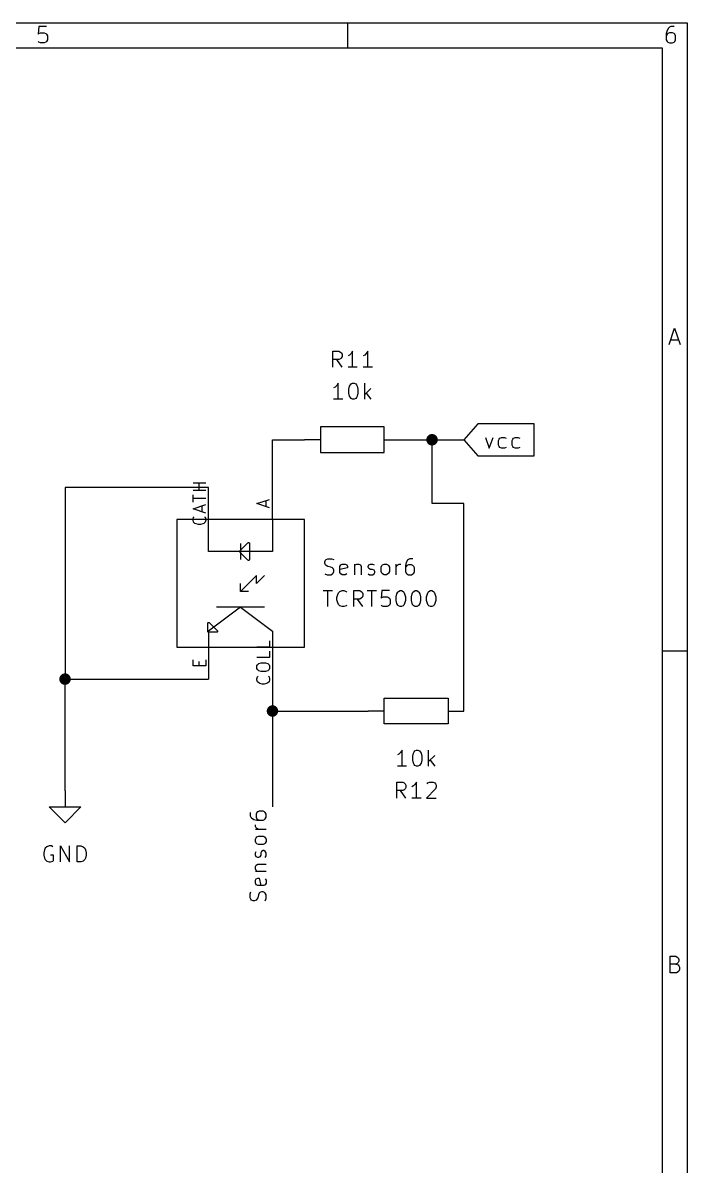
# Model space of a CAD drawing. Extents: x 0.4 to 11.3, y -7.9 to -0.4.
# Drawn here: x 9.218 to 11.299, y -3.976 to -0.394 of the extents above; entities that cross this region are included whole.
import ezdxf

# ---------------------------------------------------------------- set-up
doc = ezdxf.new("R2010")
doc.units = 0
doc.header["$MEASUREMENT"] = 0
for name, color, linetype in [('CYAN2', 4, 'CONTINUOUS'), ('GRAY1', 251, 'CONTINUOUS'), ('GREEN3', 91, 'CONTINUOUS'), ('LYELLOW', 51, 'CONTINUOUS'), ('RED2', 1, 'CONTINUOUS'), ('RED3', 11, 'CONTINUOUS')]:
    doc.layers.add(name, color=color, linetype=linetype)

msp = doc.modelspace()

# ---------------------------------------------------------------- linework, layer by layer
at = {"layer": 'CYAN2', "linetype": 'CONTINUOUS'}
for p, q in [((10.1893, -1.4728), (10.1893, -1.4228)), ((10.1893, -1.4228), (10.2083, -1.4228)), ((10.2083, -1.4228), (10.2131, -1.4252)), ((10.2131, -1.4252), (10.2155, -1.4276)), ((10.2155, -1.4276), (10.2179, -1.4323)), ((10.2179, -1.4323), (10.2179, -1.4395)), ((10.2464, -1.4299), (10.2417, -1.4347)), ((10.2512, -1.4228), (10.2464, -1.4299)), ((10.2512, -1.4728), (10.2512, -1.4228)), ((10.294, -1.4299), (10.2893, -1.4347)), ((10.2988, -1.4228), (10.294, -1.4299)), ((10.2988, -1.4728), (10.2988, -1.4228)), ((10.2083, -1.449), (10.1893, -1.449)), ((10.2179, -1.4728), (10.2012, -1.449)), ((10.2131, -1.4466), (10.2083, -1.449)), ((10.2155, -1.4442), (10.2131, -1.4466)), ((10.2179, -1.4395), (10.2155, -1.4442)), ((10.2417, -1.4347), (10.2369, -1.4371)), ((10.2893, -1.4347), (10.2845, -1.4371)), ((10.2655, -1.4728), (10.2369, -1.4728)), ((10.3131, -1.4728), (10.2845, -1.4728)), ((10.1964, -1.5347), (10.1917, -1.5371)), ((10.2012, -1.5299), (10.1964, -1.5347)), ((10.2059, -1.5228), (10.2012, -1.5299)), ((10.2059, -1.5728), (10.2059, -1.5228)), ((10.2393, -1.5418), (10.2417, -1.5323)), ((10.2417, -1.5323), (10.244, -1.5276)), ((10.244, -1.5276), (10.2464, -1.5252)), ((10.2464, -1.5252), (10.2512, -1.5228)), ((10.2512, -1.5228), (10.2559, -1.5228)), ((10.2559, -1.5228), (10.2607, -1.5252)), ((10.2607, -1.5252), (10.2631, -1.5276)), ((10.2631, -1.5276), (10.2655, -1.5323)), ((10.2655, -1.5323), (10.2679, -1.5418)), ((10.2893, -1.5728), (10.2893, -1.5228)), ((10.3083, -1.5395), (10.2893, -1.5585)), ((10.2202, -1.5728), (10.1917, -1.5728)), ((10.2393, -1.5538), (10.2393, -1.5418)), ((10.2417, -1.5633), (10.2393, -1.5538)), ((10.244, -1.568), (10.2417, -1.5633)), ((10.2464, -1.5704), (10.244, -1.568)), ((10.2512, -1.5728), (10.2464, -1.5704)), ((10.2559, -1.5728), (10.2512, -1.5728)), ((10.2607, -1.5704), (10.2559, -1.5728)), ((10.2631, -1.568), (10.2607, -1.5704)), ((10.2655, -1.5633), (10.2631, -1.568)), ((10.2679, -1.5538), (10.2655, -1.5633)), ((10.2679, -1.5418), (10.2679, -1.5538)), ((10.294, -1.5538), (10.3083, -1.5728)), ((10.1639, -2.0823), (10.1663, -2.0776)), ((10.1663, -2.0776), (10.1687, -2.0752)), ((10.1687, -2.0752), (10.1734, -2.0728)), ((10.1734, -2.0728), (10.1853, -2.0728)), ((10.1853, -2.0728), (10.1925, -2.0752)), ((10.4234, -2.0776), (10.4187, -2.0847)), ((10.4258, -2.0752), (10.4234, -2.0776)), ((10.4306, -2.0728), (10.4258, -2.0752)), ((10.4401, -2.0728), (10.4306, -2.0728)), ((10.1639, -2.0871), (10.1639, -2.0823)), ((10.1663, -2.0918), (10.1639, -2.0871)), ((10.1687, -2.0942), (10.1663, -2.0918)), ((10.1734, -2.0966), (10.1687, -2.0942)), ((10.1829, -2.099), (10.1734, -2.0966)), ((10.1877, -2.1014), (10.1829, -2.099)), ((10.1901, -2.1038), (10.1877, -2.1014)), ((10.1925, -2.1085), (10.1901, -2.1038)), ((10.1901, -2.118), (10.1925, -2.1133)), ((10.1925, -2.1133), (10.1925, -2.1085)), ((10.2115, -2.0966), (10.2139, -2.0918)), ((10.2115, -2.1157), (10.2115, -2.0966)), ((10.2353, -2.1014), (10.2115, -2.1061)), ((10.2139, -2.0918), (10.2187, -2.0895)), ((10.2187, -2.0895), (10.2282, -2.0895)), ((10.2282, -2.0895), (10.2329, -2.0918)), ((10.2329, -2.0918), (10.2353, -2.0966)), ((10.2353, -2.0966), (10.2353, -2.1014)), ((10.2568, -2.0895), (10.2568, -2.1228)), ((10.2568, -2.0942), (10.2591, -2.0918)), ((10.2591, -2.0918), (10.2639, -2.0895)), ((10.2639, -2.0895), (10.271, -2.0895)), ((10.271, -2.0895), (10.2758, -2.0918)), ((10.2758, -2.0918), (10.2782, -2.0966)), ((10.2782, -2.0966), (10.2782, -2.1228)), ((10.2996, -2.0966), (10.302, -2.0918)), ((10.2996, -2.099), (10.2996, -2.0966)), ((10.302, -2.1038), (10.2996, -2.099)), ((10.302, -2.0918), (10.3068, -2.0895)), ((10.3068, -2.1061), (10.302, -2.1038)), ((10.3068, -2.0895), (10.3139, -2.0895)), ((10.3139, -2.1061), (10.3068, -2.1061)), ((10.3139, -2.0895), (10.3187, -2.0918)), ((10.3187, -2.1085), (10.3139, -2.1061)), ((10.321, -2.1133), (10.3187, -2.1085)), ((10.321, -2.1157), (10.321, -2.1133)), ((10.3401, -2.099), (10.3425, -2.0942)), ((10.3401, -2.1133), (10.3401, -2.099)), ((10.3425, -2.118), (10.3401, -2.1133)), ((10.3425, -2.0942), (10.3449, -2.0918)), ((10.3449, -2.0918), (10.3496, -2.0895)), ((10.3496, -2.0895), (10.3568, -2.0895)), ((10.3568, -2.0895), (10.3615, -2.0918)), ((10.3615, -2.0918), (10.3639, -2.0942)), ((10.3639, -2.0942), (10.3663, -2.099)), ((10.3663, -2.1133), (10.3639, -2.118)), ((10.3663, -2.099), (10.3663, -2.1133)), ((10.3877, -2.1228), (10.3877, -2.0895)), ((10.3877, -2.099), (10.3901, -2.0942)), ((10.3901, -2.0942), (10.3925, -2.0918)), ((10.3925, -2.0918), (10.3972, -2.0895)), ((10.3972, -2.0895), (10.402, -2.0895)), ((10.4187, -2.0847), (10.4163, -2.0942)), ((10.4163, -2.0942), (10.4163, -2.1133)), ((10.4187, -2.0966), (10.4163, -2.1014)), ((10.4163, -2.1133), (10.4187, -2.118)), ((10.421, -2.0942), (10.4187, -2.0966)), ((10.4258, -2.0918), (10.421, -2.0942)), ((10.4353, -2.0918), (10.4258, -2.0918)), ((10.4401, -2.0942), (10.4353, -2.0918)), ((10.4425, -2.0966), (10.4401, -2.0942)), ((10.4449, -2.1014), (10.4425, -2.0966)), ((10.4425, -2.118), (10.4449, -2.1133)), ((10.4449, -2.1133), (10.4449, -2.1014)), ((10.1639, -2.1204), (10.171, -2.1228)), ((10.171, -2.1228), (10.1829, -2.1228)), ((10.1829, -2.1228), (10.1877, -2.1204)), ((10.1877, -2.1204), (10.1901, -2.118)), ((10.2139, -2.1204), (10.2115, -2.1157)), ((10.2187, -2.1228), (10.2139, -2.1204)), ((10.2282, -2.1228), (10.2187, -2.1228)), ((10.2329, -2.1204), (10.2282, -2.1228)), ((10.2996, -2.1204), (10.3044, -2.1228)), ((10.3044, -2.1228), (10.3139, -2.1228)), ((10.3139, -2.1228), (10.3187, -2.1204)), ((10.3187, -2.1204), (10.321, -2.1157)), ((10.3449, -2.1204), (10.3425, -2.118)), ((10.3496, -2.1228), (10.3449, -2.1204)), ((10.3568, -2.1228), (10.3496, -2.1228)), ((10.3615, -2.1204), (10.3568, -2.1228)), ((10.3639, -2.118), (10.3615, -2.1204)), ((10.4187, -2.118), (10.421, -2.1204)), ((10.421, -2.1204), (10.4258, -2.1228)), ((10.4258, -2.1228), (10.4353, -2.1228)), ((10.4353, -2.1228), (10.4401, -2.1204)), ((10.4401, -2.1204), (10.4425, -2.118)), ((10.1591, -2.1728), (10.1877, -2.1728)), ((10.1734, -2.2228), (10.1734, -2.1728)), ((10.202, -2.1942), (10.2044, -2.1847)), ((10.2044, -2.1847), (10.2068, -2.1799)), ((10.2068, -2.1799), (10.2115, -2.1752)), ((10.2115, -2.1752), (10.2187, -2.1728)), ((10.2187, -2.1728), (10.2234, -2.1728)), ((10.2234, -2.1728), (10.2306, -2.1752)), ((10.2306, -2.1752), (10.2329, -2.1776)), ((10.2544, -2.2228), (10.2544, -2.1728)), ((10.2544, -2.1728), (10.2734, -2.1728)), ((10.2734, -2.1728), (10.2782, -2.1752)), ((10.2782, -2.1752), (10.2806, -2.1776)), ((10.2806, -2.1776), (10.2829, -2.1823)), ((10.2829, -2.1823), (10.2829, -2.1895)), ((10.2972, -2.1728), (10.3258, -2.1728)), ((10.3115, -2.2228), (10.3115, -2.1728)), ((10.3425, -2.1728), (10.3401, -2.1966)), ((10.3663, -2.1728), (10.3425, -2.1728)), ((10.3877, -2.1918), (10.3901, -2.1823)), ((10.3901, -2.1823), (10.3925, -2.1776)), ((10.3925, -2.1776), (10.3949, -2.1752)), ((10.3949, -2.1752), (10.3996, -2.1728)), ((10.3996, -2.1728), (10.4044, -2.1728)), ((10.4044, -2.1728), (10.4091, -2.1752)), ((10.4091, -2.1752), (10.4115, -2.1776)), ((10.4115, -2.1776), (10.4139, -2.1823)), ((10.4139, -2.1823), (10.4163, -2.1918)), ((10.4353, -2.1918), (10.4377, -2.1823)), ((10.4377, -2.1823), (10.4401, -2.1776)), ((10.4401, -2.1776), (10.4425, -2.1752)), ((10.4425, -2.1752), (10.4472, -2.1728)), ((10.4472, -2.1728), (10.452, -2.1728)), ((10.452, -2.1728), (10.4568, -2.1752)), ((10.4568, -2.1752), (10.4591, -2.1776)), ((10.4591, -2.1776), (10.4615, -2.1823)), ((10.4615, -2.1823), (10.4639, -2.1918)), ((10.4829, -2.1918), (10.4853, -2.1823)), ((10.4853, -2.1823), (10.4877, -2.1776)), ((10.4877, -2.1776), (10.4901, -2.1752)), ((10.4901, -2.1752), (10.4948, -2.1728)), ((10.4948, -2.1728), (10.4996, -2.1728)), ((10.4996, -2.1728), (10.5044, -2.1752)), ((10.5044, -2.1752), (10.5068, -2.1776)), ((10.5068, -2.1776), (10.5091, -2.1823)), ((10.5091, -2.1823), (10.5115, -2.1918)), ((10.202, -2.2014), (10.202, -2.1942)), ((10.2044, -2.2109), (10.202, -2.2014)), ((10.2068, -2.2157), (10.2044, -2.2109)), ((10.2115, -2.2204), (10.2068, -2.2157)), ((10.2187, -2.2228), (10.2115, -2.2204)), ((10.2306, -2.2204), (10.2234, -2.2228)), ((10.2329, -2.218), (10.2306, -2.2204)), ((10.2734, -2.199), (10.2544, -2.199)), ((10.2829, -2.2228), (10.2663, -2.199)), ((10.2782, -2.1966), (10.2734, -2.199)), ((10.2806, -2.1942), (10.2782, -2.1966)), ((10.2829, -2.1895), (10.2806, -2.1942)), ((10.3401, -2.1966), (10.3425, -2.1942)), ((10.3425, -2.2204), (10.3401, -2.218)), ((10.3425, -2.1942), (10.3472, -2.1918)), ((10.3472, -2.2228), (10.3425, -2.2204)), ((10.3472, -2.1918), (10.3591, -2.1918)), ((10.3591, -2.1918), (10.3639, -2.1942)), ((10.3639, -2.2204), (10.3591, -2.2228)), ((10.3639, -2.1942), (10.3663, -2.1966)), ((10.3663, -2.218), (10.3639, -2.2204)), ((10.3663, -2.1966), (10.3687, -2.2014)), ((10.3687, -2.2133), (10.3663, -2.218)), ((10.3687, -2.2014), (10.3687, -2.2133)), ((10.3877, -2.2038), (10.3877, -2.1918)), ((10.3901, -2.2133), (10.3877, -2.2038)), ((10.3925, -2.218), (10.3901, -2.2133)), ((10.3949, -2.2204), (10.3925, -2.218)), ((10.3996, -2.2228), (10.3949, -2.2204)), ((10.4091, -2.2204), (10.4044, -2.2228)), ((10.4115, -2.218), (10.4091, -2.2204)), ((10.4139, -2.2133), (10.4115, -2.218)), ((10.4163, -2.2038), (10.4139, -2.2133)), ((10.4163, -2.1918), (10.4163, -2.2038)), ((10.4353, -2.2038), (10.4353, -2.1918)), ((10.4377, -2.2133), (10.4353, -2.2038)), ((10.4401, -2.218), (10.4377, -2.2133)), ((10.4425, -2.2204), (10.4401, -2.218)), ((10.4472, -2.2228), (10.4425, -2.2204)), ((10.4568, -2.2204), (10.452, -2.2228)), ((10.4591, -2.218), (10.4568, -2.2204)), ((10.4615, -2.2133), (10.4591, -2.218)), ((10.4639, -2.2038), (10.4615, -2.2133)), ((10.4639, -2.1918), (10.4639, -2.2038)), ((10.4829, -2.2038), (10.4829, -2.1918)), ((10.4853, -2.2133), (10.4829, -2.2038)), ((10.4877, -2.218), (10.4853, -2.2133)), ((10.4901, -2.2204), (10.4877, -2.218)), ((10.4948, -2.2228), (10.4901, -2.2204)), ((10.5044, -2.2204), (10.4996, -2.2228)), ((10.5068, -2.218), (10.5044, -2.2204)), ((10.5091, -2.2133), (10.5068, -2.218)), ((10.5115, -2.2038), (10.5091, -2.2133)), ((10.5115, -2.1918), (10.5115, -2.2038)), ((10.2234, -2.2228), (10.2187, -2.2228)), ((10.3591, -2.2228), (10.3472, -2.2228)), ((10.4044, -2.2228), (10.3996, -2.2228)), ((10.452, -2.2228), (10.4472, -2.2228)), ((10.4996, -2.2228), (10.4948, -2.2228)), ((10.3964, -2.6847), (10.3917, -2.6871)), ((10.4012, -2.6799), (10.3964, -2.6847)), ((10.4059, -2.6728), (10.4012, -2.6799)), ((10.4059, -2.7228), (10.4059, -2.6728)), ((10.4393, -2.6919), (10.4417, -2.6823)), ((10.4417, -2.6823), (10.444, -2.6776)), ((10.444, -2.6776), (10.4464, -2.6752)), ((10.4464, -2.6752), (10.4512, -2.6728)), ((10.4512, -2.6728), (10.4559, -2.6728)), ((10.4559, -2.6728), (10.4607, -2.6752)), ((10.4607, -2.6752), (10.4631, -2.6776)), ((10.4631, -2.6776), (10.4655, -2.6823)), ((10.4655, -2.6823), (10.4679, -2.6919)), ((10.4893, -2.7228), (10.4893, -2.6728)), ((10.4393, -2.7038), (10.4393, -2.6919)), ((10.4417, -2.7133), (10.4393, -2.7038)), ((10.444, -2.718), (10.4417, -2.7133)), ((10.4464, -2.7204), (10.444, -2.718)), ((10.4512, -2.7228), (10.4464, -2.7204)), ((10.4607, -2.7204), (10.4559, -2.7228)), ((10.4631, -2.718), (10.4607, -2.7204)), ((10.4655, -2.7133), (10.4631, -2.718)), ((10.4679, -2.7038), (10.4655, -2.7133)), ((10.4679, -2.6919), (10.4679, -2.7038)), ((10.5083, -2.6895), (10.4893, -2.7085)), ((10.494, -2.7038), (10.5083, -2.7228)), ((10.4202, -2.7228), (10.3917, -2.7228)), ((10.4559, -2.7228), (10.4512, -2.7228)), ((10.3893, -2.8228), (10.3893, -2.7728)), ((10.3893, -2.7728), (10.4083, -2.7728)), ((10.4083, -2.7728), (10.4131, -2.7752)), ((10.4131, -2.7752), (10.4155, -2.7776)), ((10.4155, -2.7776), (10.4179, -2.7823)), ((10.4179, -2.7895), (10.4155, -2.7942)), ((10.4179, -2.7823), (10.4179, -2.7895)), ((10.4417, -2.7847), (10.4369, -2.7871)), ((10.4464, -2.7799), (10.4417, -2.7847)), ((10.4512, -2.7728), (10.4464, -2.7799)), ((10.4512, -2.8228), (10.4512, -2.7728)), ((10.4845, -2.7776), (10.4869, -2.7752)), ((10.4869, -2.7752), (10.4917, -2.7728)), ((10.4917, -2.7728), (10.5036, -2.7728)), ((10.5036, -2.7728), (10.5083, -2.7752)), ((10.5083, -2.7752), (10.5107, -2.7776)), ((10.5107, -2.7776), (10.5131, -2.7823)), ((10.5131, -2.7871), (10.5107, -2.7942)), ((10.5131, -2.7823), (10.5131, -2.7871)), ((10.4083, -2.799), (10.3893, -2.799)), ((10.4179, -2.8228), (10.4012, -2.799)), ((10.4131, -2.7966), (10.4083, -2.799)), ((10.4155, -2.7942), (10.4131, -2.7966)), ((10.4655, -2.8228), (10.4369, -2.8228)), ((10.5107, -2.7942), (10.4821, -2.8228)), ((10.4821, -2.8228), (10.5131, -2.8228)), ((9.3, -2.9728), (9.2929, -2.9752)), ((9.3071, -2.9728), (9.3, -2.9728)), ((9.3119, -2.9752), (9.3071, -2.9728)), ((9.3357, -3.0228), (9.3357, -2.9728)), ((9.3357, -2.9728), (9.3643, -3.0228)), ((9.3643, -3.0228), (9.3643, -2.9728)), ((9.3881, -3.0228), (9.3881, -2.9728)), ((9.3881, -2.9728), (9.4, -2.9728)), ((9.4, -2.9728), (9.4071, -2.9752)), ((9.2857, -2.9847), (9.2833, -2.9942)), ((9.2833, -2.9942), (9.2833, -3.0014)), ((9.2833, -3.0014), (9.2857, -3.0109)), ((9.2881, -2.9799), (9.2857, -2.9847)), ((9.2929, -2.9752), (9.2881, -2.9799)), ((9.3143, -3.0014), (9.3048, -3.0014)), ((9.3143, -3.018), (9.3143, -3.0014)), ((9.4071, -2.9752), (9.4119, -2.9799)), ((9.4119, -2.9799), (9.4143, -2.9847)), ((9.4143, -2.9847), (9.4167, -2.9942)), ((9.4167, -3.0014), (9.4143, -3.0109)), ((9.4167, -2.9942), (9.4167, -3.0014)), ((9.2857, -3.0109), (9.2881, -3.0157)), ((9.2881, -3.0157), (9.2929, -3.0204)), ((9.2929, -3.0204), (9.3, -3.0228)), ((9.3, -3.0228), (9.3048, -3.0228)), ((9.3048, -3.0228), (9.3119, -3.0204)), ((9.3119, -3.0204), (9.3143, -3.018)), ((9.4, -3.0228), (9.3881, -3.0228)), ((9.4071, -3.0204), (9.4, -3.0228)), ((9.4119, -3.0157), (9.4071, -3.0204)), ((9.4143, -3.0109), (9.4119, -3.0157))]:
    msp.add_line(p, q, dxfattribs=at)
at = {"layer": 'GRAY1', "linetype": 'CONTINUOUS'}
for p, q in [((9.9584, -2.8636), (9.9536, -2.866)), ((9.9703, -2.8636), (9.9584, -2.8636)), ((9.975, -2.866), (9.9703, -2.8636)), ((9.9298, -2.8684), (9.9298, -2.8779)), ((9.9298, -2.8779), (9.9322, -2.8827)), ((9.9322, -2.8827), (9.9346, -2.8851)), ((9.9346, -2.8851), (9.9417, -2.8898)), ((9.9417, -2.8898), (9.9512, -2.8922)), ((9.9512, -2.8684), (9.9488, -2.8732)), ((9.9488, -2.8732), (9.9488, -2.8827)), ((9.9488, -2.8827), (9.9512, -2.8874)), ((9.9536, -2.866), (9.9512, -2.8684)), ((9.9512, -2.8874), (9.9536, -2.8898)), ((9.9512, -2.8922), (9.9703, -2.8922)), ((9.9536, -2.8898), (9.9584, -2.8922)), ((9.9703, -2.8922), (9.975, -2.8898)), ((9.9774, -2.8684), (9.975, -2.866)), ((9.975, -2.8898), (9.9774, -2.8874)), ((9.9798, -2.8732), (9.9774, -2.8684)), ((9.9774, -2.8874), (9.9798, -2.8827)), ((9.9798, -2.8827), (9.9798, -2.8732)), ((9.9465, -2.9113), (9.9465, -2.9065)), ((9.9488, -2.916), (9.9465, -2.9113)), ((9.9798, -2.9208), (9.9465, -2.9208)), ((9.9512, -2.9184), (9.9488, -2.916)), ((9.956, -2.9208), (9.9512, -2.9184)), ((9.9465, -2.9517), (9.9488, -2.947)), ((9.9465, -2.9589), (9.9465, -2.9517)), ((9.9488, -2.9636), (9.9465, -2.9589)), ((9.9488, -2.947), (9.9512, -2.9446)), ((9.9512, -2.966), (9.9488, -2.9636)), ((9.9512, -2.9446), (9.956, -2.9422)), ((9.956, -2.9684), (9.9512, -2.966)), ((9.956, -2.9422), (9.9703, -2.9422)), ((9.9703, -2.9684), (9.956, -2.9684)), ((9.9703, -2.9422), (9.975, -2.9446)), ((9.975, -2.966), (9.9703, -2.9684)), ((9.975, -2.9446), (9.9774, -2.947)), ((9.9774, -2.9636), (9.975, -2.966)), ((9.9774, -2.947), (9.9798, -2.9517)), ((9.9798, -2.9589), (9.9774, -2.9636)), ((9.9798, -2.9517), (9.9798, -2.9589)), ((9.9465, -2.9946), (9.9488, -2.9898)), ((9.9465, -3.0017), (9.9465, -2.9946)), ((9.9488, -3.0065), (9.9465, -3.0017)), ((9.9536, -3.0089), (9.9488, -3.0065)), ((9.956, -3.0089), (9.9536, -3.0089)), ((9.9608, -3.0065), (9.956, -3.0089)), ((9.9631, -3.0017), (9.9608, -3.0065)), ((9.9655, -2.9898), (9.9631, -2.9946)), ((9.9631, -2.9946), (9.9631, -3.0017)), ((9.9703, -2.9874), (9.9655, -2.9898)), ((9.9727, -2.9874), (9.9703, -2.9874)), ((9.9774, -2.9898), (9.9727, -2.9874)), ((9.9798, -2.9946), (9.9774, -2.9898)), ((9.9774, -3.0089), (9.9798, -3.0041)), ((9.9798, -3.0041), (9.9798, -2.9946)), ((9.9465, -3.0374), (9.9488, -3.0327)), ((9.9465, -3.0446), (9.9465, -3.0374)), ((9.9488, -3.0493), (9.9465, -3.0446)), ((9.9488, -3.0327), (9.9536, -3.0303)), ((9.9536, -3.0303), (9.9798, -3.0303)), ((9.9465, -3.0517), (9.9798, -3.0517)), ((9.9465, -3.0803), (9.9488, -3.0755)), ((9.9465, -3.0898), (9.9465, -3.0803)), ((9.9512, -3.0517), (9.9488, -3.0493)), ((9.9488, -3.0755), (9.9536, -3.0732)), ((9.9536, -3.0732), (9.9584, -3.0732)), ((9.9584, -3.0732), (9.9631, -3.097)), ((9.9774, -3.0755), (9.9798, -3.0803)), ((9.9798, -3.0803), (9.9798, -3.0898)), ((9.9298, -3.1232), (9.9322, -3.116)), ((9.9488, -3.0946), (9.9465, -3.0898)), ((9.9536, -3.097), (9.9488, -3.0946)), ((9.9727, -3.097), (9.9536, -3.097)), ((9.9655, -3.116), (9.9608, -3.1184)), ((9.9703, -3.116), (9.9655, -3.116)), ((9.975, -3.1184), (9.9703, -3.116)), ((9.9774, -3.0946), (9.9727, -3.097)), ((9.9798, -3.0898), (9.9774, -3.0946)), ((9.9298, -3.1351), (9.9298, -3.1232)), ((9.9322, -3.1398), (9.9298, -3.1351)), ((9.9346, -3.1422), (9.9322, -3.1398)), ((9.9393, -3.1446), (9.9346, -3.1422)), ((9.9441, -3.1446), (9.9393, -3.1446)), ((9.9488, -3.1422), (9.9441, -3.1446)), ((9.9512, -3.1398), (9.9488, -3.1422)), ((9.9536, -3.1351), (9.9512, -3.1398)), ((9.956, -3.1255), (9.9536, -3.1351)), ((9.9584, -3.1208), (9.956, -3.1255)), ((9.9608, -3.1184), (9.9584, -3.1208)), ((9.9774, -3.1208), (9.975, -3.1184)), ((9.9798, -3.1255), (9.9774, -3.1208)), ((9.9774, -3.1446), (9.9798, -3.1374)), ((9.9798, -3.1374), (9.9798, -3.1255))]:
    msp.add_line(p, q, dxfattribs=at)
at = {"layer": 'GREEN3', "linetype": 'CONTINUOUS'}
for p, q in [((10, -1.7), (10.1, -1.7)), ((10, -1.85), (10, -1.7)), ((10.4, -1.7), (10.5, -1.7)), ((10.5, -1.7), (10.6, -1.7)), ((10.5, -1.9), (10.5, -1.7)), ((9.8, -1.85), (9.35, -1.85)), ((9.35, -1.85), (9.35, -2.45)), ((10.6, -1.9), (10.5, -1.9)), ((10.6, -2.55), (10.6, -1.9)), ((9.35, -2.8), (9.35, -2.45)), ((9.35, -2.45), (9.8, -2.45)), ((10, -2.45), (10, -2.55)), ((10, -2.55), (10, -2.85)), ((10, -2.55), (10.3, -2.55))]:
    msp.add_line(p, q, dxfattribs=at)
at = {"layer": 'GREEN3', "const_width": 0.018}
for points in [[(10.491, -1.7, 1), (10.509, -1.7, 1)], [(9.341, -2.45, 1), (9.359, -2.45, 1)], [(9.991, -2.55, 1), (10.009, -2.55, 1)]]:
    msp.add_lwpolyline(points, format="xyb", close=True, dxfattribs=at)
at = {"layer": 'LYELLOW', "linetype": 'CONTINUOUS'}
for p, q in [((9.7, -1.95), (9.7, -2.35)), ((10.1, -1.95), (9.7, -1.95)), ((10.1, -2.35), (10.1, -1.95)), ((9.7, -2.35), (10.1, -2.35))]:
    msp.add_line(p, q, dxfattribs=at)
at = {"layer": 'RED2', "linetype": 'CONTINUOUS'}
for p, q in [((0.3937, -0.3937), (11.2993, -0.3937)), ((10.2362, -0.4724), (10.2362, -0.3937)), ((11.2993, -0.3937), (11.2993, -7.8743)), ((9.268, -0.4053), (9.2656, -0.4296)), ((9.2656, -0.4296), (9.268, -0.4272)), ((9.2924, -0.4053), (9.268, -0.4053)), ((9.268, -0.4272), (9.2729, -0.4248)), ((9.2729, -0.4248), (9.2851, -0.4248)), ((9.2851, -0.4248), (9.29, -0.4272)), ((9.29, -0.4272), (9.2924, -0.4296)), ((9.2924, -0.4296), (9.2948, -0.4345)), ((11.2365, -0.4174), (11.2341, -0.4272)), ((11.2341, -0.4272), (11.2341, -0.4467)), ((11.2365, -0.4296), (11.2341, -0.4345)), ((11.2414, -0.4101), (11.2365, -0.4174)), ((11.239, -0.4272), (11.2365, -0.4296)), ((11.2439, -0.4248), (11.239, -0.4272)), ((11.2439, -0.4077), (11.2414, -0.4101)), ((11.2487, -0.4053), (11.2439, -0.4077)), ((11.2536, -0.4248), (11.2439, -0.4248)), ((11.2585, -0.4053), (11.2487, -0.4053)), ((11.2585, -0.4272), (11.2536, -0.4248)), ((11.2609, -0.4296), (11.2585, -0.4272)), ((11.2633, -0.4345), (11.2609, -0.4296)), ((9.268, -0.454), (9.2656, -0.4516)), ((9.2729, -0.4564), (9.268, -0.454)), ((9.2851, -0.4564), (9.2729, -0.4564)), ((9.29, -0.454), (9.2851, -0.4564)), ((9.2924, -0.4516), (9.29, -0.454)), ((9.2948, -0.4467), (9.2924, -0.4516)), ((9.2948, -0.4345), (9.2948, -0.4467)), ((11.2341, -0.4467), (11.2365, -0.4516)), ((11.2365, -0.4516), (11.239, -0.454)), ((11.239, -0.454), (11.2439, -0.4564)), ((11.2439, -0.4564), (11.2536, -0.4564)), ((11.2536, -0.4564), (11.2585, -0.454)), ((11.2585, -0.454), (11.2609, -0.4516)), ((11.2609, -0.4516), (11.2633, -0.4467)), ((11.2633, -0.4467), (11.2633, -0.4345)), ((0.4724, -0.4724), (11.2206, -0.4724)), ((11.2206, -0.4724), (11.2206, -7.7956)), ((11.2429, -1.4013), (11.2599, -1.3501)), ((11.2599, -1.3501), (11.277, -1.4013)), ((11.2477, -1.3867), (11.2721, -1.3867)), ((10.35, -1.66), (10.15, -1.66)), ((10.15, -1.66), (10.15, -1.74)), ((10.35, -1.74), (10.35, -1.66)), ((10.6438, -1.65), (10.6, -1.7)), ((10.8201, -1.65), (10.6438, -1.65)), ((10.8201, -1.7), (10.8201, -1.65)), ((10.15, -1.7), (10.1, -1.7)), ((10.35, -1.7), (10.4, -1.7)), ((10.6, -1.7), (10.6438, -1.75)), ((10.6675, -1.693), (10.6794, -1.7264)), ((10.6794, -1.7264), (10.6913, -1.693)), ((10.708, -1.7026), (10.7104, -1.6978)), ((10.708, -1.7169), (10.708, -1.7026)), ((10.7104, -1.7216), (10.708, -1.7169)), ((10.7104, -1.6978), (10.7127, -1.6954)), ((10.7127, -1.6954), (10.7175, -1.693)), ((10.7175, -1.693), (10.727, -1.693)), ((10.727, -1.693), (10.7318, -1.6954)), ((10.7508, -1.7026), (10.7532, -1.6978)), ((10.7508, -1.7169), (10.7508, -1.7026)), ((10.7532, -1.7216), (10.7508, -1.7169)), ((10.7532, -1.6978), (10.7556, -1.6954)), ((10.7556, -1.6954), (10.7604, -1.693)), ((10.7604, -1.693), (10.7699, -1.693)), ((10.7699, -1.693), (10.7746, -1.6954)), ((10.8201, -1.75), (10.8201, -1.7)), ((10.15, -1.74), (10.35, -1.74)), ((10.6438, -1.75), (10.8201, -1.75)), ((10.7127, -1.724), (10.7104, -1.7216)), ((10.7175, -1.7264), (10.7127, -1.724)), ((10.727, -1.7264), (10.7175, -1.7264)), ((10.7318, -1.724), (10.727, -1.7264)), ((10.7556, -1.724), (10.7532, -1.7216)), ((10.7604, -1.7264), (10.7556, -1.724)), ((10.7699, -1.7264), (10.7604, -1.7264)), ((10.7746, -1.724), (10.7699, -1.7264)), ((9.8, -1.95), (9.8, -1.85)), ((10, -1.95), (10, -1.85)), ((9.7, -1.95), (9.7, -2.35)), ((10.1, -1.95), (9.7, -1.95)), ((9.8, -2.05), (9.8, -1.95)), ((10, -1.95), (10, -2.05)), ((10.1, -2.35), (10.1, -1.95)), ((9.8979, -2.0479), (9.9229, -2.0229)), ((9.9, -2.025), (9.9, -2.075)), ((9.9229, -2.0229), (9.9233, -2.0225)), ((9.9233, -2.0225), (9.9244, -2.0221)), ((9.9233, -2.0225), (9.9233, -2.0225)), ((9.9244, -2.0221), (9.9256, -2.0221)), ((9.9256, -2.0221), (9.9267, -2.0225)), ((9.9267, -2.0225), (9.9275, -2.0233)), ((9.9275, -2.0233), (9.9279, -2.0244)), ((9.9279, -2.0244), (9.928, -2.025)), ((9.928, -2.025), (9.928, -2.075)), ((10, -2.05), (9.8, -2.05)), ((9.8971, -2.0494), (9.8975, -2.0483)), ((9.8971, -2.0506), (9.8971, -2.0494)), ((9.8975, -2.0517), (9.8971, -2.0506)), ((9.8975, -2.0483), (9.8979, -2.0479)), ((9.8979, -2.0521), (9.8975, -2.0517)), ((9.9229, -2.0771), (9.8979, -2.0521)), ((9.9233, -2.0775), (9.9229, -2.0771)), ((9.9244, -2.0779), (9.9233, -2.0775)), ((9.9233, -2.0775), (9.9233, -2.0775)), ((9.9267, -2.0775), (9.9256, -2.0779)), ((9.9275, -2.0767), (9.9267, -2.0775)), ((9.9279, -2.0756), (9.9275, -2.0767)), ((9.928, -2.075), (9.9279, -2.0756)), ((9.9256, -2.0779), (9.9244, -2.0779)), ((9.95, -2.125), (9.9, -2.175)), ((9.975, -2.125), (9.95, -2.15)), ((9.95, -2.15), (9.95, -2.125)), ((9.9, -2.175), (9.9, -2.15)), ((9.925, -2.175), (9.9, -2.175)), ((9.9, -2.225), (9.8, -2.3)), ((9.9, -2.225), (9.825, -2.225)), ((9.975, -2.225), (9.9, -2.225)), ((9.9, -2.225), (10, -2.3)), ((9.797, -2.275), (9.7971, -2.2744)), ((9.797, -2.3), (9.797, -2.275)), ((9.7971, -2.2744), (9.7975, -2.2733)), ((9.7975, -2.2733), (9.7983, -2.2725)), ((9.7983, -2.2725), (9.7994, -2.2721)), ((9.7994, -2.2721), (9.8006, -2.2721)), ((9.8006, -2.2721), (9.8017, -2.2725)), ((9.8017, -2.2725), (9.8021, -2.2729)), ((9.8021, -2.2729), (9.8271, -2.2979)), ((9.7971, -2.3006), (9.797, -2.3)), ((9.7975, -2.3017), (9.7971, -2.3006)), ((9.7983, -2.3025), (9.7975, -2.3017)), ((9.7994, -2.3029), (9.7983, -2.3025)), ((9.8, -2.303), (9.7994, -2.3029)), ((9.8, -2.3), (9.8, -2.35)), ((9.825, -2.303), (9.8, -2.303)), ((9.8256, -2.3029), (9.825, -2.303)), ((9.8267, -2.3025), (9.8256, -2.3029)), ((9.8275, -2.3017), (9.8267, -2.3025)), ((9.8271, -2.2979), (9.8275, -2.2983)), ((9.8275, -2.2983), (9.8275, -2.2983)), ((9.8275, -2.2983), (9.8279, -2.2994)), ((9.8279, -2.3006), (9.8275, -2.3017)), ((9.8279, -2.2994), (9.8279, -2.3006)), ((10, -2.3), (10, -2.35)), ((9.7, -2.35), (10.1, -2.35)), ((9.8, -2.35), (9.8, -2.45)), ((10, -2.35), (10, -2.45)), ((11.2993, -2.3622), (11.2206, -2.3622)), ((10.35, -2.59), (10.35, -2.51)), ((10.35, -2.51), (10.55, -2.51)), ((10.55, -2.51), (10.55, -2.59)), ((10.35, -2.55), (10.3, -2.55)), ((10.55, -2.55), (10.6, -2.55)), ((10.55, -2.59), (10.35, -2.59)), ((9.35, -2.8), (9.35, -2.85)), ((9.35, -2.9), (9.3, -2.85)), ((9.3, -2.85), (9.35, -2.85)), ((9.35, -2.85), (9.4, -2.85)), ((9.4, -2.85), (9.35, -2.9)), ((11.2465, -3.3698), (11.2465, -3.3186)), ((11.2465, -3.3186), (11.2636, -3.3186)), ((11.2636, -3.3186), (11.2685, -3.3211)), ((11.2685, -3.3211), (11.2709, -3.3235)), ((11.2709, -3.3235), (11.2733, -3.3284)), ((11.2733, -3.3284), (11.2733, -3.3333)), ((11.2636, -3.343), (11.2465, -3.343)), ((11.2685, -3.3406), (11.2636, -3.343)), ((11.2636, -3.343), (11.2709, -3.3455)), ((11.2709, -3.3381), (11.2685, -3.3406)), ((11.2733, -3.3333), (11.2709, -3.3381)), ((11.2709, -3.3455), (11.2733, -3.3479)), ((11.2733, -3.365), (11.2709, -3.3674)), ((11.2733, -3.3479), (11.2758, -3.3528)), ((11.2758, -3.3601), (11.2733, -3.365)), ((11.2758, -3.3528), (11.2758, -3.3601)), ((11.266, -3.3698), (11.2465, -3.3698)), ((11.2709, -3.3674), (11.266, -3.3698))]:
    msp.add_line(p, q, dxfattribs=at)
at = {"layer": 'RED3', "linetype": 'CONTINUOUS'}
for p, q in [((9.7911, -1.8362), (9.7511, -1.8362)), ((9.7911, -1.859), (9.7511, -1.859)), ((9.7701, -1.859), (9.7701, -1.8362)), ((9.7511, -1.8952), (9.7511, -1.8724)), ((9.7911, -1.8838), (9.7511, -1.8838)), ((9.9511, -1.9), (9.9911, -1.8867)), ((9.9797, -1.9095), (9.9797, -1.8905)), ((9.7511, -1.9162), (9.7911, -1.9029)), ((9.7911, -1.9295), (9.7511, -1.9162)), ((9.7797, -1.9257), (9.7797, -1.9067)), ((9.9911, -1.9133), (9.9511, -1.9)), ((9.7511, -1.9486), (9.753, -1.9429)), ((9.7511, -1.9524), (9.7511, -1.9486)), ((9.753, -1.9581), (9.7511, -1.9524)), ((9.753, -1.9429), (9.7549, -1.941)), ((9.7568, -1.9619), (9.753, -1.9581)), ((9.7606, -1.9638), (9.7568, -1.9619)), ((9.7682, -1.9657), (9.7606, -1.9638)), ((9.774, -1.9657), (9.7682, -1.9657)), ((9.7816, -1.9638), (9.774, -1.9657)), ((9.7854, -1.9619), (9.7816, -1.9638)), ((9.7892, -1.9581), (9.7854, -1.9619)), ((9.7873, -1.941), (9.7892, -1.9429)), ((9.7892, -1.9429), (9.7911, -1.9486)), ((9.7911, -1.9524), (9.7892, -1.9581)), ((9.7911, -1.9486), (9.7911, -1.9524)), ((9.9911, -2.3495), (9.9511, -2.3495)), ((9.9911, -2.3305), (9.9911, -2.3495)), ((9.9911, -2.3629), (9.9911, -2.3819)), ((9.7511, -2.4086), (9.7511, -2.3895)), ((9.7701, -2.4086), (9.7701, -2.3952)), ((9.7911, -2.3895), (9.7911, -2.4086)), ((9.9911, -2.3819), (9.9511, -2.3819)), ((9.9568, -2.401), (9.9644, -2.399)), ((9.9644, -2.399), (9.9778, -2.399)), ((9.9778, -2.399), (9.9854, -2.401)), ((9.7911, -2.4086), (9.7511, -2.4086)), ((9.9511, -2.4086), (9.953, -2.4048)), ((9.9511, -2.4162), (9.9511, -2.4086)), ((9.953, -2.42), (9.9511, -2.4162)), ((9.953, -2.4048), (9.9568, -2.401)), ((9.9568, -2.4238), (9.953, -2.42)), ((9.9644, -2.4257), (9.9568, -2.4238)), ((9.9778, -2.4257), (9.9644, -2.4257)), ((9.9854, -2.4238), (9.9778, -2.4257)), ((9.9854, -2.401), (9.9892, -2.4048)), ((9.9892, -2.42), (9.9854, -2.4238)), ((9.9892, -2.4048), (9.9911, -2.4086)), ((9.9911, -2.4162), (9.9892, -2.42)), ((9.9911, -2.4086), (9.9911, -2.4162)), ((9.9511, -2.4486), (9.953, -2.4429)), ((9.9511, -2.4524), (9.9511, -2.4486)), ((9.953, -2.4581), (9.9511, -2.4524)), ((9.953, -2.4429), (9.9549, -2.441)), ((9.9568, -2.4619), (9.953, -2.4581)), ((9.9606, -2.4638), (9.9568, -2.4619)), ((9.9682, -2.4657), (9.9606, -2.4638)), ((9.974, -2.4657), (9.9682, -2.4657)), ((9.9816, -2.4638), (9.974, -2.4657)), ((9.9854, -2.4619), (9.9816, -2.4638)), ((9.9892, -2.4581), (9.9854, -2.4619)), ((9.9873, -2.441), (9.9892, -2.4429)), ((9.9892, -2.4429), (9.9911, -2.4486)), ((9.9911, -2.4524), (9.9892, -2.4581)), ((9.9911, -2.4486), (9.9911, -2.4524))]:
    msp.add_line(p, q, dxfattribs=at)

doc.saveas('drawing.dxf')
